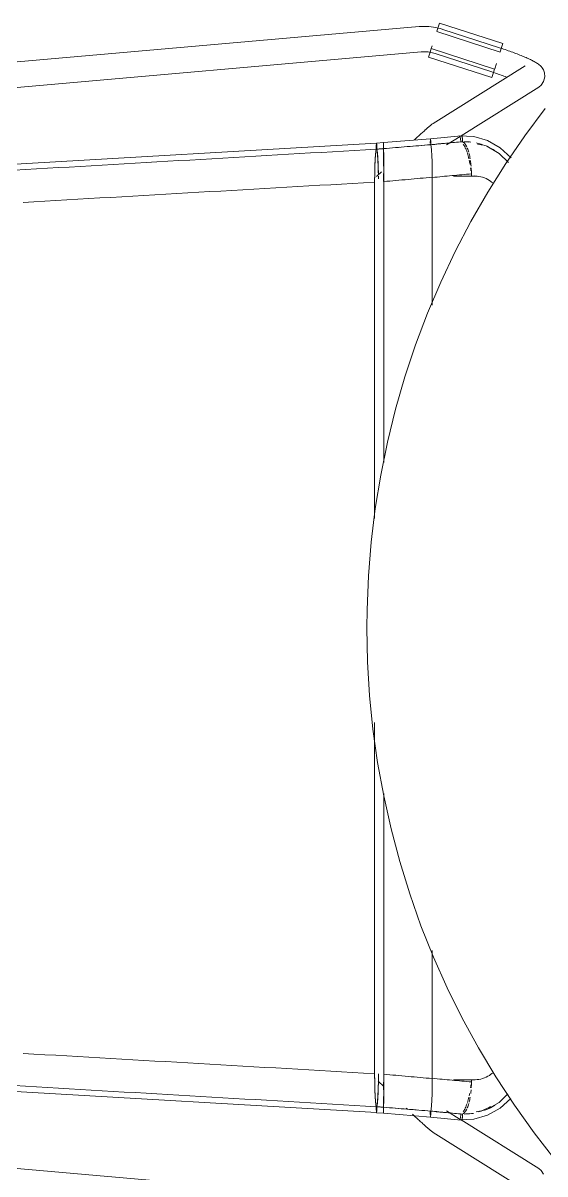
# Model space of a CAD drawing. Header units: millimetres. Extents: x 79795 to 317870, y -36033 to 97293.
# Drawn here: x 158422 to 158669, y 12047 to 12592 of the extents above; entities that cross this region are included whole.
import ezdxf

# ---------------------------------------------------------------- set-up
doc = ezdxf.new("R2010")
doc.units = ezdxf.units.MM
doc.header["$MEASUREMENT"] = 0
doc.layers.add('I-FURN', color=8, linetype='CONTINUOUS', lineweight=9)

msp = doc.modelspace()

# ---------------------------------------------------------------- linework, layer by layer
at = {"layer": 'I-FURN'}
for p, q in [((158609.81, 12590.12), (158166.49, 12551.18)), ((158609.86, 12590.13), (158609.81, 12590.13)), ((158611, 12590.21), (158609.86, 12590.13)), ((158612.14, 12590.23), (158611, 12590.21)), ((158613.28, 12590.22), (158612.14, 12590.23)), ((158614.42, 12590.16), (158613.28, 12590.22)), ((158615.56, 12590.05), (158614.42, 12590.16)), ((158616.69, 12589.9), (158615.56, 12590.05)), ((158617.82, 12589.7), (158616.69, 12589.9)), ((158618.93, 12589.46), (158617.82, 12589.7)), ((158618.19, 12587.8), (158648.19, 12578.11)), ((158618.22, 12587.91), (158618.86, 12589.89)), ((158618.86, 12589.89), (158619.49, 12591.84)), ((158620.04, 12589.17), (158618.93, 12589.46)), ((158619.49, 12591.84), (158649.5, 12582.15)), ((158621.13, 12588.84), (158620.04, 12589.17)), ((158647.94, 12580.13), (158621.13, 12588.84)), ((158186.36, 12540.88), (158610.86, 12578.17)), ((158610.86, 12578.17), (158611.52, 12578.22)), ((158611.52, 12578.22), (158612.18, 12578.23)), ((158612.18, 12578.23), (158612.84, 12578.23)), ((158612.84, 12578.23), (158613.5, 12578.19)), ((158613.5, 12578.19), (158614.16, 12578.13)), ((158614.16, 12578.13), (158614.82, 12578.04)), ((158614.27, 12575.68), (158614.9, 12577.64)), ((158614.82, 12578.04), (158615.47, 12577.93)), ((158614.9, 12577.64), (158615.54, 12579.61)), ((158615.47, 12577.93), (158616.12, 12577.79)), ((158645.59, 12570.04), (158615.58, 12579.73)), ((158615.61, 12579.82), (158615.99, 12580.99)), ((158616.12, 12577.79), (158616.76, 12577.62)), ((158616.76, 12577.62), (158617.39, 12577.43)), ((158617.39, 12577.43), (158617.42, 12577.42)), ((158617.42, 12577.42), (158644.23, 12568.71)), ((158648.4, 12579.98), (158647.94, 12580.13)), ((158648.87, 12580.2), (158648.23, 12578.23)), ((158649.14, 12579.73), (158648.4, 12579.98)), ((158649.5, 12582.15), (158648.87, 12580.2)), ((158649.87, 12579.49), (158649.14, 12579.73)), ((158650.61, 12579.24), (158649.87, 12579.49)), ((158651.33, 12578.99), (158650.61, 12579.24)), ((158652.06, 12578.73), (158651.33, 12578.99)), ((158652.77, 12578.48), (158652.06, 12578.73)), ((158653.48, 12578.23), (158652.77, 12578.48)), ((158654.18, 12577.97), (158653.48, 12578.23)), ((158654.87, 12577.72), (158654.18, 12577.97)), ((158655.54, 12577.46), (158654.87, 12577.72)), ((158656.21, 12577.21), (158655.54, 12577.46)), ((158656.86, 12576.95), (158656.21, 12577.21)), ((158657.5, 12576.7), (158656.86, 12576.95)), ((158614.27, 12575.68), (158644.28, 12565.99)), ((158660.09, 12571.64), (158616.51, 12544.33)), ((158645.62, 12570.13), (158646.42, 12572.61)), ((158658.13, 12576.45), (158657.5, 12576.7)), ((158658.74, 12576.2), (158658.13, 12576.45)), ((158659.34, 12575.96), (158658.74, 12576.2)), ((158659.91, 12575.71), (158659.34, 12575.96)), ((158660.48, 12575.47), (158659.91, 12575.71)), ((158661.02, 12575.23), (158660.48, 12575.47)), ((158661.55, 12574.99), (158661.02, 12575.23)), ((158662.06, 12574.76), (158661.55, 12574.99)), ((158662.55, 12574.52), (158662.06, 12574.76)), ((158663.02, 12574.29), (158662.55, 12574.52)), ((158663.48, 12574.06), (158663.02, 12574.29)), ((158663.92, 12573.83), (158663.48, 12574.06)), ((158664.34, 12573.6), (158663.92, 12573.83)), ((158664.76, 12573.37), (158664.34, 12573.6)), ((158665.16, 12573.14), (158664.76, 12573.37)), ((158665.55, 12572.9), (158665.16, 12573.14)), ((158665.93, 12572.64), (158665.55, 12572.9)), ((158666.32, 12572.36), (158665.93, 12572.64)), ((158666.73, 12572.05), (158666.32, 12572.36)), ((158667.15, 12571.68), (158666.73, 12572.05)), ((158667.62, 12571.22), (158667.15, 12571.68)), ((158644.56, 12568.61), (158644.23, 12568.71)), ((158644.91, 12567.95), (158644.28, 12565.99)), ((158645.25, 12568.38), (158644.56, 12568.61)), ((158645.55, 12569.92), (158644.91, 12567.95)), ((158645.94, 12568.15), (158645.25, 12568.38)), ((158646.63, 12567.92), (158645.94, 12568.15)), ((158647.31, 12567.68), (158646.63, 12567.92)), ((158647.98, 12567.45), (158647.31, 12567.68)), ((158648.65, 12567.21), (158647.98, 12567.45)), ((158649.3, 12566.98), (158648.65, 12567.21)), ((158649.95, 12566.74), (158649.3, 12566.98)), ((158650.59, 12566.51), (158649.95, 12566.74)), ((158651.21, 12566.27), (158650.59, 12566.51)), ((158668.14, 12570.59), (158667.62, 12571.22)), ((158668.7, 12569.68), (158668.14, 12570.59)), ((158669.23, 12568.29), (158668.7, 12569.68)), ((158668.81, 12564.09), (158669.4, 12566.32)), ((158669.4, 12566.32), (158669.23, 12568.29)), ((158629.7, 12538.43), (158666.47, 12561.47)), ((158667.59, 12562.36), (158666.47, 12561.47)), ((158667.59, 12562.36), (158668.81, 12564.09)), ((158669.49, 12551.32), (158659.91, 12538.51)), ((158616.51, 12544.33), (158616.19, 12544.12)), ((158610, 12538.72), (158609.56, 12538.32)), ((158610.42, 12539.12), (158610, 12538.72)), ((158610.84, 12539.5), (158610.42, 12539.12)), ((158611.24, 12539.86), (158610.84, 12539.5)), ((158611.63, 12540.22), (158611.24, 12539.86)), ((158612.01, 12540.56), (158611.63, 12540.22)), ((158612.37, 12540.89), (158612.01, 12540.56)), ((158612.72, 12541.21), (158612.37, 12540.89)), ((158613.06, 12541.51), (158612.72, 12541.21)), ((158613.38, 12541.8), (158613.06, 12541.51)), ((158613.69, 12542.07), (158613.38, 12541.8)), ((158613.99, 12542.33), (158613.69, 12542.07)), ((158614.26, 12542.57), (158613.99, 12542.33)), ((158614.53, 12542.8), (158614.26, 12542.57)), ((158614.78, 12543.01), (158614.53, 12542.8)), ((158615.02, 12543.22), (158614.78, 12543.01)), ((158615.25, 12543.41), (158615.02, 12543.22)), ((158615.48, 12543.59), (158615.25, 12543.41)), ((158615.7, 12543.76), (158615.48, 12543.59)), ((158615.93, 12543.93), (158615.7, 12543.76)), ((158616.19, 12544.12), (158615.93, 12543.93)), ((158589.68, 12534.98), (158257.77, 12515.69)), ((158589.58, 12533.6), (158589.57, 12533.11)), ((158589.59, 12534.05), (158589.58, 12533.6)), ((158589.61, 12534.43), (158589.59, 12534.05)), ((158589.63, 12534.73), (158589.61, 12534.43)), ((158589.66, 12534.91), (158589.63, 12534.73)), ((158589.68, 12534.98), (158589.66, 12534.91)), ((158589.68, 12534.98), (158593.04, 12535.25)), ((158589.71, 12534.91), (158589.68, 12534.98)), ((158589.74, 12534.72), (158589.71, 12534.91)), ((158589.76, 12534.43), (158589.74, 12534.72)), ((158589.78, 12534.04), (158589.76, 12534.43)), ((158589.79, 12533.59), (158589.78, 12534.04)), ((158589.79, 12533.1), (158589.79, 12533.59)), ((158593.03, 12533.86), (158593.04, 12534.32)), ((158593.04, 12534.32), (158593.03, 12533.87)), ((158593.03, 12533.87), (158593.03, 12533.38)), ((158593.03, 12533.37), (158593.03, 12533.86)), ((158593.03, 12533.38), (158593.03, 12532.88)), ((158593.03, 12532.88), (158593.03, 12533.37)), ((158615.24, 12537.08), (158593.04, 12535.25)), ((158593.04, 12535.18), (158593.04, 12535.25)), ((158593.04, 12535.25), (158593.04, 12535.18)), ((158593.04, 12535.19), (158593.04, 12535.25)), ((158593.04, 12535.25), (158593.04, 12535.19)), ((158593.04, 12534.32), (158593.04, 12534.7)), ((158593.04, 12534.7), (158593.04, 12534.32)), ((158593.05, 12535), (158593.05, 12534.7)), ((158593.05, 12534.71), (158593.05, 12535)), ((158593.05, 12534.33), (158593.05, 12534.71)), ((158593.05, 12534.7), (158593.05, 12534.32)), ((158593.05, 12533.87), (158593.05, 12534.33)), ((158593.05, 12534.32), (158593.05, 12533.87)), ((158593.05, 12533.87), (158593.05, 12533.38)), ((158593.05, 12533.38), (158593.05, 12533.87)), ((158593.05, 12533.38), (158593.05, 12532.88)), ((158593.05, 12532.89), (158593.05, 12533.38)), ((158608.2, 12537.05), (158607.73, 12536.61)), ((158608.67, 12537.48), (158608.2, 12537.05)), ((158609.12, 12537.91), (158608.67, 12537.48)), ((158609.56, 12538.32), (158609.12, 12537.91)), ((158615.16, 12536.16), (158615.14, 12535.7)), ((158615.14, 12535.7), (158615.16, 12536.15)), ((158615.14, 12535.7), (158615.14, 12535.21)), ((158615.14, 12535.21), (158615.14, 12535.7)), ((158615.14, 12534.72), (158615.15, 12534.24)), ((158615.15, 12534.24), (158615.14, 12534.71)), ((158615.17, 12536.54), (158615.16, 12536.16)), ((158615.16, 12536.15), (158615.17, 12536.53)), ((158615.19, 12536.83), (158615.17, 12536.54)), ((158615.17, 12536.53), (158615.19, 12536.83)), ((158615.22, 12537.02), (158615.19, 12536.83)), ((158615.19, 12536.83), (158615.22, 12537.01)), ((158615.24, 12537.08), (158615.22, 12537.02)), ((158615.22, 12537.01), (158615.24, 12537.08)), ((158629.73, 12538.5), (158615.24, 12537.08)), ((158615.27, 12537.01), (158615.24, 12537.08)), ((158615.24, 12537.08), (158615.27, 12537.01)), ((158615.29, 12536.82), (158615.27, 12537.01)), ((158615.31, 12536.53), (158615.29, 12536.82)), ((158615.29, 12536.82), (158615.31, 12536.52)), ((158615.33, 12536.14), (158615.31, 12536.53)), ((158615.31, 12536.52), (158615.33, 12536.14)), ((158615.34, 12535.69), (158615.33, 12536.14)), ((158615.33, 12536.14), (158615.34, 12535.69)), ((158615.35, 12535.2), (158615.34, 12535.69)), ((158615.34, 12535.69), (158615.35, 12535.2)), ((158615.34, 12534.7), (158615.35, 12535.2)), ((158615.35, 12535.2), (158615.34, 12534.7)), ((158615.34, 12534.23), (158615.34, 12534.7)), ((158615.34, 12534.7), (158615.34, 12534.23)), ((158615.53, 12533.34), (158615.34, 12534.23)), ((158615.34, 12534.23), (158615.53, 12533.34)), ((158615.71, 12531.6), (158615.53, 12533.34)), ((158615.53, 12533.34), (158615.71, 12531.62)), ((158622.88, 12534.16), (158629.33, 12538.2)), ((158628.84, 12538.38), (158635.75, 12538.1)), ((158635.75, 12538.1), (158642.27, 12536.22)), ((158641.87, 12533.51), (158647.7, 12530.15)), ((158642.27, 12536.22), (158648.28, 12532.83)), ((158659.91, 12538.51), (158650.86, 12525.32)), ((158589.18, 12529.51), (158589.02, 12527)), ((158589.37, 12531.26), (158589.18, 12529.51)), ((158589.58, 12532.14), (158589.37, 12531.26)), ((158589.57, 12533.11), (158589.57, 12532.61)), ((158589.57, 12532.61), (158589.58, 12532.14)), ((158589.78, 12532.14), (158589.79, 12532.61)), ((158589.99, 12531.24), (158589.78, 12532.14)), ((158589.79, 12532.61), (158589.79, 12533.1)), ((158590.18, 12529.48), (158589.99, 12531.24)), ((158590.35, 12526.99), (158590.18, 12529.48)), ((158592.99, 12527.26), (158593.01, 12529.76)), ((158593.01, 12529.76), (158592.99, 12527.26)), ((158593.01, 12529.76), (158593.02, 12531.51)), ((158593.02, 12531.51), (158593.01, 12529.76)), ((158593.04, 12532.41), (158593.03, 12532.88)), ((158593.03, 12532.88), (158593.04, 12532.41)), ((158593.05, 12532.42), (158593.05, 12532.89)), ((158593.05, 12532.88), (158593.05, 12532.41)), ((158593.06, 12531.53), (158593.05, 12532.42)), ((158593.05, 12532.41), (158593.06, 12531.53)), ((158593.06, 12531.53), (158593.08, 12529.78)), ((158593.08, 12529.78), (158593.06, 12531.53)), ((158593.08, 12529.78), (158593.09, 12527.28)), ((158593.09, 12527.28), (158593.08, 12529.78)), ((158615.71, 12531.61), (158615.86, 12529.17)), ((158615.86, 12529.13), (158615.71, 12531.6)), ((158615.97, 12526.03), (158615.86, 12529.13)), ((158615.86, 12529.13), (158615.97, 12526.09)), ((158647.7, 12530.15), (158652.21, 12525.84)), ((158648.28, 12532.83), (158653.43, 12528.09)), ((158588.89, 12523.87), (158588.82, 12520.31)), ((158589.02, 12527), (158588.89, 12523.87)), ((158590.47, 12523.87), (158590.35, 12526.99)), ((158590.55, 12520.32), (158590.47, 12523.87)), ((158592.99, 12524.14), (158592.99, 12527.26)), ((158592.99, 12527.26), (158592.99, 12524.14)), ((158593.1, 12524.15), (158593.09, 12527.28)), ((158593.09, 12527.27), (158593.1, 12524.15)), ((158593.1, 12520.58), (158593.1, 12524.15)), ((158593.1, 12524.14), (158593.1, 12520.58)), ((158616.05, 12522.59), (158615.97, 12526.03)), ((158615.97, 12526.03), (158616.05, 12522.59)), ((158616.05, 12522.5), (158616.07, 12518.85)), ((158616.07, 12518.73), (158616.05, 12522.49)), ((158650.86, 12525.32), (158642.34, 12511.77)), ((158588.82, 12520.31), (158588.79, 12516.53)), ((158591.96, 12521.49), (158589.67, 12519.28)), ((158590.57, 12518.06), (158590.56, 12519.3)), ((158592.98, 12516.8), (158592.98, 12520.58)), ((158592.98, 12520.58), (158592.98, 12516.8)), ((158593.1, 12520.58), (158593.11, 12516.79)), ((158593.11, 12516.79), (158593.1, 12520.58)), ((158616.07, 12458.25), (158616.07, 12518.73)), ((158616.07, 12518.73), (158616.07, 12458.25)), ((158635.87, 12519.44), (158626.11, 12519.44)), ((158634.63, 12520.43), (158634.63, 12519.38)), ((158588.79, 12516.53), (158588.79, 12357.43)), ((158588.79, 12357.43), (158588.79, 12516.53)), ((158593.11, 12516.79), (158593.11, 12383.79)), ((158593.11, 12383.79), (158593.11, 12516.79)), ((158642.34, 12511.77), (158634.37, 12497.9)), ((158634.37, 12497.9), (158626.96, 12483.72)), ((158626.96, 12483.72), (158620.12, 12469.26)), ((158620.12, 12469.26), (158613.86, 12454.53)), ((158613.86, 12454.53), (158608.2, 12439.57)), ((158608.2, 12439.57), (158603.15, 12424.39)), ((158603.15, 12424.39), (158598.7, 12409.02)), ((158598.7, 12409.02), (158594.87, 12393.49)), ((158594.87, 12393.49), (158591.67, 12377.81)), ((158591.67, 12377.81), (158589.1, 12362.02)), ((158589.1, 12362.02), (158587.16, 12346.14)), ((158587.16, 12346.14), (158585.85, 12330.2)), ((158585.85, 12330.2), (158585.19, 12314.21)), ((158585.19, 12314.21), (158585.09, 12305.57)), ((158585.09, 12305.57), (158585.41, 12289.58)), ((158585.41, 12289.58), (158586.37, 12273.61)), ((158586.37, 12273.61), (158587.97, 12257.69)), ((158588.79, 12260.89), (158588.79, 12094.62)), ((158588.79, 12094.62), (158588.79, 12260.89)), ((158587.97, 12257.69), (158590.2, 12241.85)), ((158590.2, 12241.85), (158593.07, 12226.11)), ((158593.07, 12226.11), (158596.56, 12210.49)), ((158593.11, 12227.19), (158593.11, 12094.36)), ((158593.11, 12094.36), (158593.11, 12227.19)), ((158596.56, 12210.49), (158600.67, 12195.03)), ((158600.67, 12195.03), (158605.4, 12179.75)), ((158605.4, 12179.75), (158610.73, 12164.66)), ((158610.73, 12164.66), (158616.67, 12149.81)), ((158616.07, 12092.42), (158616.07, 12152.97)), ((158616.07, 12152.97), (158616.07, 12092.42)), ((158616.67, 12149.81), (158623.19, 12135.2)), ((158623.19, 12135.2), (158630.3, 12120.86)), ((158630.3, 12120.86), (158637.97, 12106.82)), ((158637.97, 12106.82), (158646.19, 12093.1)), ((158589.68, 12076.17), (158257.77, 12095.46)), ((158588.79, 12094.62), (158588.82, 12090.84)), ((158590.55, 12090.83), (158590.58, 12094.51)), ((158593.11, 12094.36), (158593.1, 12090.57)), ((158593.1, 12090.57), (158593.11, 12094.36)), ((158616.05, 12088.65), (158616.07, 12092.42)), ((158616.07, 12092.3), (158616.05, 12088.65)), ((158646.19, 12093.1), (158654.96, 12079.72)), ((158588.82, 12090.84), (158588.89, 12087.27)), ((158588.89, 12087.27), (158589.02, 12084.14)), ((158590.35, 12084.16), (158590.47, 12087.28)), ((158590.43, 12091.13), (158593.1, 12088.56)), ((158590.47, 12087.28), (158590.55, 12090.83)), ((158592.99, 12087.01), (158592.98, 12090.57)), ((158592.98, 12090.57), (158592.99, 12087.01)), ((158593.1, 12087), (158593.09, 12083.87)), ((158593.09, 12083.87), (158593.1, 12087)), ((158593.1, 12090.57), (158593.1, 12087.01)), ((158593.1, 12087), (158593.1, 12090.57)), ((158615.97, 12085.12), (158616.05, 12088.56)), ((158616.05, 12088.56), (158615.97, 12085.05)), ((158626.11, 12091.71), (158635.87, 12091.71)), ((158634.63, 12091.76), (158634.63, 12090.72)), ((158589.02, 12084.14), (158589.18, 12081.64)), ((158589.18, 12081.64), (158589.37, 12079.89)), ((158589.99, 12079.91), (158590.18, 12081.66)), ((158590.18, 12081.66), (158590.35, 12084.16)), ((158593.01, 12081.39), (158592.99, 12083.89)), ((158592.99, 12083.88), (158593.01, 12081.38)), ((158593.02, 12079.64), (158593.01, 12081.39)), ((158593.01, 12081.38), (158593.02, 12079.63)), ((158593.08, 12081.37), (158593.06, 12079.62)), ((158593.06, 12079.62), (158593.08, 12081.37)), ((158593.09, 12083.87), (158593.08, 12081.37)), ((158593.08, 12081.37), (158593.09, 12083.87)), ((158615.71, 12079.54), (158615.86, 12082.02)), ((158615.86, 12081.98), (158615.71, 12079.54)), ((158615.86, 12082.02), (158615.97, 12085.12)), ((158615.97, 12085.05), (158615.86, 12082.02)), ((158647.7, 12081), (158651.92, 12085.03)), ((158648.28, 12078.32), (158653.28, 12082.92)), ((158589.37, 12079.89), (158589.58, 12079)), ((158589.58, 12079), (158589.57, 12078.53)), ((158589.57, 12078.53), (158589.57, 12078.04)), ((158589.57, 12078.04), (158589.58, 12077.55)), ((158589.58, 12077.55), (158589.59, 12077.1)), ((158589.59, 12077.1), (158589.61, 12076.72)), ((158589.61, 12076.72), (158589.63, 12076.42)), ((158589.63, 12076.42), (158589.66, 12076.23)), ((158589.66, 12076.23), (158589.68, 12076.17)), ((158589.68, 12076.17), (158589.71, 12076.24)), ((158589.68, 12076.16), (158593.04, 12075.9)), ((158589.71, 12076.24), (158589.74, 12076.43)), ((158589.74, 12076.43), (158589.76, 12076.72)), ((158589.76, 12076.72), (158589.78, 12077.1)), ((158589.78, 12079.01), (158589.99, 12079.91)), ((158589.79, 12078.54), (158589.78, 12079.01)), ((158589.78, 12077.1), (158589.79, 12077.56)), ((158589.79, 12078.05), (158589.79, 12078.54)), ((158589.79, 12077.56), (158589.79, 12078.05)), ((158593.03, 12078.27), (158593.04, 12078.74)), ((158593.04, 12078.74), (158593.03, 12078.27)), ((158593.03, 12077.77), (158593.03, 12078.27)), ((158593.03, 12078.27), (158593.03, 12077.77)), ((158593.03, 12077.28), (158593.03, 12077.77)), ((158593.03, 12077.77), (158593.03, 12077.28)), ((158593.04, 12076.83), (158593.03, 12077.28)), ((158593.03, 12077.28), (158593.04, 12076.83)), ((158593.04, 12076.45), (158593.04, 12076.83)), ((158593.04, 12076.83), (158593.04, 12076.44)), ((158593.04, 12076.15), (158593.04, 12076.45)), ((158593.04, 12076.44), (158593.04, 12076.15)), ((158593.05, 12076.15), (158593.04, 12075.96)), ((158593.04, 12075.97), (158593.04, 12076.15)), ((158593.04, 12076.15), (158593.04, 12075.96)), ((158593.04, 12075.96), (158593.05, 12076.15)), ((158593.04, 12075.9), (158593.04, 12075.97)), ((158593.04, 12075.96), (158593.04, 12075.9)), ((158593.04, 12075.96), (158593.04, 12075.89)), ((158593.04, 12075.89), (158593.04, 12075.96)), ((158615.24, 12074.07), (158593.04, 12075.89)), ((158593.06, 12079.62), (158593.05, 12078.73)), ((158593.05, 12078.73), (158593.06, 12079.62)), ((158593.05, 12078.73), (158593.05, 12078.26)), ((158593.05, 12078.26), (158593.05, 12078.73)), ((158593.05, 12078.26), (158593.05, 12077.77)), ((158593.05, 12077.76), (158593.05, 12078.26)), ((158593.05, 12077.77), (158593.05, 12077.28)), ((158593.05, 12077.27), (158593.05, 12077.76)), ((158593.05, 12077.28), (158593.05, 12076.83)), ((158593.05, 12076.82), (158593.05, 12077.27)), ((158593.05, 12076.83), (158593.05, 12076.44)), ((158593.05, 12076.44), (158593.05, 12076.82)), ((158593.05, 12076.44), (158593.05, 12076.15)), ((158593.05, 12076.15), (158593.05, 12076.44)), ((158604.29, 12077.8), (158603.78, 12078.28)), ((158615.14, 12076.43), (158615.15, 12076.91)), ((158615.15, 12076.9), (158615.14, 12076.43)), ((158615.14, 12076.43), (158615.14, 12075.93)), ((158615.14, 12075.94), (158615.14, 12076.43)), ((158615.14, 12075.45), (158615.14, 12075.94)), ((158615.14, 12075.93), (158615.14, 12075.44)), ((158615.34, 12076.92), (158615.53, 12077.81)), ((158615.53, 12077.8), (158615.34, 12076.92)), ((158615.34, 12076.45), (158615.34, 12076.92)), ((158615.34, 12076.92), (158615.34, 12076.45)), ((158615.35, 12075.95), (158615.34, 12076.45)), ((158615.34, 12076.45), (158615.35, 12075.95)), ((158615.34, 12075.46), (158615.35, 12075.95)), ((158615.35, 12075.95), (158615.34, 12075.46)), ((158615.53, 12077.81), (158615.71, 12079.54)), ((158615.71, 12079.52), (158615.53, 12077.81)), ((158629.33, 12072.95), (158622.88, 12076.99)), ((158641.87, 12077.63), (158647.7, 12081)), ((158642.27, 12074.93), (158648.28, 12078.32)), ((158654.96, 12079.72), (158664.26, 12066.7)), ((158610.86, 12032.98), (158186.51, 12070.26)), ((158607.26, 12074.98), (158606.77, 12075.44)), ((158607.73, 12074.54), (158607.26, 12074.98)), ((158608.2, 12074.1), (158607.73, 12074.54)), ((158608.67, 12073.66), (158608.2, 12074.1)), ((158609.12, 12073.24), (158608.67, 12073.66)), ((158609.56, 12072.83), (158609.12, 12073.24)), ((158610, 12072.42), (158609.56, 12072.83)), ((158610.42, 12072.03), (158610, 12072.42)), ((158610.84, 12071.65), (158610.42, 12072.03)), ((158611.24, 12071.28), (158610.84, 12071.65)), ((158611.63, 12070.93), (158611.24, 12071.28)), ((158612.01, 12070.58), (158611.63, 12070.93)), ((158612.37, 12070.26), (158612.01, 12070.58)), ((158612.72, 12069.94), (158612.37, 12070.26)), ((158615.16, 12074.99), (158615.14, 12075.45)), ((158615.14, 12075.44), (158615.16, 12074.99)), ((158615.17, 12074.61), (158615.19, 12074.32)), ((158615.19, 12074.32), (158615.17, 12074.61)), ((158615.19, 12074.32), (158615.22, 12074.13)), ((158615.22, 12074.13), (158615.19, 12074.32)), ((158615.22, 12074.13), (158615.24, 12074.07)), ((158615.24, 12074.07), (158615.22, 12074.13)), ((158615.27, 12074.14), (158615.24, 12074.07)), ((158615.24, 12074.07), (158615.27, 12074.13)), ((158629.73, 12072.64), (158615.24, 12074.07)), ((158615.27, 12074.13), (158615.29, 12074.32)), ((158615.29, 12074.32), (158615.31, 12074.62)), ((158615.31, 12074.62), (158615.29, 12074.33)), ((158615.33, 12075.01), (158615.31, 12074.62)), ((158615.31, 12074.62), (158615.33, 12075)), ((158615.33, 12075), (158615.34, 12075.46)), ((158615.34, 12075.46), (158615.33, 12075.01)), ((158628.84, 12072.77), (158635.75, 12073.05)), ((158666.47, 12049.68), (158629.7, 12072.71)), ((158635.75, 12073.05), (158642.27, 12074.93)), ((158613.06, 12069.64), (158612.72, 12069.94)), ((158613.38, 12069.35), (158613.06, 12069.64)), ((158613.69, 12069.08), (158613.38, 12069.35)), ((158613.99, 12068.82), (158613.69, 12069.08)), ((158614.26, 12068.58), (158613.99, 12068.82)), ((158614.53, 12068.35), (158614.26, 12068.58)), ((158614.78, 12068.13), (158614.53, 12068.35)), ((158615.02, 12067.93), (158614.78, 12068.13)), ((158615.25, 12067.74), (158615.02, 12067.93)), ((158615.48, 12067.56), (158615.25, 12067.74)), ((158615.7, 12067.39), (158615.48, 12067.56)), ((158615.93, 12067.22), (158615.7, 12067.39)), ((158616.19, 12067.03), (158615.93, 12067.22)), ((158616.51, 12066.82), (158616.19, 12067.03)), ((158616.51, 12066.82), (158660.09, 12039.51)), ((158664.26, 12066.7), (158674.06, 12054.06)), ((158667.59, 12048.79), (158666.47, 12049.68)), ((158667.59, 12048.79), (158668.81, 12047.06))]:
    msp.add_line(p, q, dxfattribs=at)
for points, knots in [([(158589.58, 12532.15), (158589.58, 12532.37), (158589.57, 12532.86), (158589.57, 12533.49), (158589.58, 12533.95), (158589.6, 12534.37), (158589.63, 12534.82), (158589.66, 12534.98), (158589.68, 12534.98)], [-1, -1, -1, -1, -0.90625, -0.8125, -0.765625, -0.71875, -0.625, -0.501507, -0.501507, -0.501507, -0.501507]), ([(158589.68, 12534.98), (158589.7, 12534.98), (158589.73, 12534.84), (158589.76, 12534.45), (158589.78, 12534.06), (158589.79, 12533.6), (158589.8, 12533.11), (158589.79, 12532.6), (158589.79, 12532.29), (158589.78, 12532.14)], [-0.5, -0.5, -0.5, -0.5, -0.375, -0.3125, -0.25, -0.1875, -0.125, -0.0625, 0, 0, 0, 0]), ([(158629.56, 12535.57), (158629.57, 12535.79), (158629.56, 12536.27), (158629.48, 12537.03), (158629.32, 12537.69), (158629.15, 12538.13), (158629.03, 12538.28), (158628.99, 12538.32)], [-1, -1, -1, -1, -0.90625, -0.8125, -0.71875, -0.625, -0.5625, -0.5625, -0.5625, -0.5625]), ([(158629.88, 12538.45), (158629.91, 12538.44), (158629.95, 12538.39), (158630.03, 12538.29), (158630.13, 12538.09), (158630.23, 12537.77), (158630.31, 12537.38), (158630.34, 12537.02), (158630.36, 12536.65), (158630.35, 12536.2), (158630.32, 12535.85), (158630.29, 12535.67)], [0.5555556, 0.5555556, 0.5555556, 0.5555556, 0.5833333, 0.6180556, 0.6527778, 0.7222222, 0.7916667, 0.8263889, 0.8611111, 0.9305556, 1, 1, 1, 1]), ([(158636.97, 12535.06), (158639.05, 12534.62), (158642.01, 12533.65), (158644.68, 12532.09), (158645.48, 12531.56)], [-0.8210019, -0.8210019, -0.8210019, -0.8210019, -0.6666667, -0.5975811, -0.5975811, -0.5975811, -0.5975811]), ([(158588.79, 12516.53), (158588.79, 12517.8), (158588.81, 12520.35), (158588.89, 12523.95), (158589.01, 12527.12), (158589.23, 12530.48), (158589.44, 12531.87), (158589.58, 12532.15)], [-1, -1, -1, -1, -0.833333, -0.666667, -0.5, -0.333333, 0, 0, 0, 0]), ([(158589.78, 12532.14), (158589.93, 12531.85), (158590.14, 12530.46), (158590.35, 12527.1), (158590.48, 12523.95), (158590.53, 12521.55), (158590.55, 12520.32)], [-1, -1, -1, -1, -0.6666667, -0.5, -0.3333333, -0.1666667, -0.1666667, -0.1666667, -0.1666667]), ([(158634.63, 12519.38), (158637.01, 12519.6), (158640.61, 12518.97), (158643.61, 12517.04), (158644.52, 12516.28)], [0, 0, 0, 0, 0.3333333, 0.5, 0.5, 0.5, 0.5]), ([(158589.58, 12079), (158589.44, 12079.28), (158589.23, 12080.67), (158589.01, 12084.03), (158588.89, 12087.19), (158588.81, 12090.8), (158588.79, 12093.35), (158588.79, 12094.62)], [-1, -1, -1, -1, -0.666667, -0.5, -0.333333, -0.166667, 0, 0, 0, 0]), ([(158590.58, 12094.51), (158590.58, 12092), (158590.52, 12088.23), (158590.35, 12084.04), (158590.14, 12080.69), (158589.93, 12079.3), (158589.78, 12079.01)], [-0.996036, -0.996036, -0.996036, -0.996036, -0.6666667, -0.5, -0.3333333, 0, 0, 0, 0]), ([(158644.52, 12094.87), (158643.61, 12094.11), (158640.61, 12092.18), (158637.01, 12091.55), (158634.63, 12091.76)], [0.5, 0.5, 0.5, 0.5, 0.6666667, 1, 1, 1, 1]), ([(158589.68, 12076.16), (158589.66, 12076.17), (158589.64, 12076.3), (158589.61, 12076.7), (158589.59, 12077.08), (158589.58, 12077.54), (158589.57, 12078.03), (158589.57, 12078.54), (158589.58, 12078.85), (158589.58, 12079)], [-0.498493, -0.498493, -0.498493, -0.498493, -0.375, -0.3125, -0.25, -0.1875, -0.125, -0.0625, 0, 0, 0, 0]), ([(158593.04, 12078.74), (158596.73, 12078.43), (158602.06, 12077.99), (158607.39, 12077.55), (158609.04, 12077.41)], [0, 0, 0, 0, 0.5, 0.7233886, 0.7233886, 0.7233886, 0.7233886]), ([(158645.75, 12079.69), (158644.86, 12079.12), (158642.04, 12077.45), (158638.93, 12076.84), (158636.79, 12076.56)], [0.591443, 0.591443, 0.591443, 0.591443, 0.6666667, 0.8236682, 0.8236682, 0.8236682, 0.8236682]), ([(158637.9, 12076.56), (158639.24, 12076.95), (158641.2, 12077.68), (158643.03, 12078.69), (158643.6, 12079.04)], [0.2297626, 0.2297626, 0.2297626, 0.2297626, 0.3333333, 0.3824546, 0.3824546, 0.3824546, 0.3824546]), ([(158630.29, 12075.48), (158630.31, 12075.34), (158630.34, 12075.05), (158630.36, 12074.63), (158630.35, 12074.26), (158630.32, 12073.96), (158630.29, 12073.7), (158630.24, 12073.44), (158630.18, 12073.22), (158630.11, 12073.03), (158630.01, 12072.83), (158629.93, 12072.73), (158629.88, 12072.69)], [0, 0, 0, 0, 0.0555556, 0.1111111, 0.1666667, 0.1944444, 0.2222222, 0.2777778, 0.3055556, 0.3333333, 0.3888889, 0.4444444, 0.4444444, 0.4444444, 0.4444444])]:
    msp.add_open_spline(points, degree=3, knots=knots, dxfattribs=at)
for points in [[(158593.05, 12532.42), (158596.77, 12532.72), (158604.2, 12533.32), (158611.63, 12533.93), (158615.34, 12534.23)], [(158604.2, 12533.33), (158607.85, 12533.64), (158611.5, 12533.94), (158615.15, 12534.24)], [(158622.23, 12534.95), (158619.89, 12534.71), (158617.52, 12534.48), (158615.15, 12534.24)], [(158630.29, 12535.67), (158627.85, 12535.43), (158622.9, 12534.95), (158617.86, 12534.47), (158615.34, 12534.23)], [(158630.29, 12535.67), (158630.68, 12535.52), (158631.43, 12534.96), (158632.13, 12533.81), (158632.46, 12533.12)], [(158631.6, 12533.08), (158631.29, 12533.72), (158630.97, 12534.12), (158630.65, 12534.45)], [(158633.07, 12535.52), (158632.42, 12535.58), (158631.77, 12535.59), (158631.12, 12535.58)], [(158631.82, 12535.63), (158632.65, 12535.62), (158633.47, 12535.58), (158634.29, 12535.5)], [(158639.69, 12534), (158638.98, 12534.26), (158638.26, 12534.45), (158637.52, 12534.57)], [(158257.59, 12512.82), (158312.82, 12516.04), (158423.42, 12522.48), (158534.18, 12528.92), (158589.58, 12532.14)], [(158593.05, 12532.41), (158592.47, 12532.37), (158591.32, 12532.28), (158590.16, 12532.19), (158589.58, 12532.15)], [(158593.04, 12532.41), (158592.49, 12532.36), (158591.41, 12532.27), (158590.32, 12532.18), (158589.78, 12532.14)], [(158599.36, 12532.93), (158599.77, 12532.97), (158600.18, 12533), (158600.59, 12533.04)], [(158632.57, 12530.66), (158632.3, 12531.47), (158632.01, 12532.28), (158631.72, 12532.84)], [(158632.66, 12532.67), (158632.91, 12532.08), (158633.14, 12531.42), (158633.34, 12530.69)], [(158633.41, 12527.62), (158633.2, 12528.54), (158632.96, 12529.49), (158632.72, 12530.33)], [(158633.53, 12530.02), (158633.71, 12529.28), (158633.87, 12528.47), (158634.02, 12527.64)], [(158633.94, 12524.96), (158633.83, 12525.65), (158633.7, 12526.3), (158633.56, 12526.96)], [(158634.16, 12526.79), (158634.28, 12525.94), (158634.4, 12525.06), (158634.46, 12524.15)], [(158634.39, 12521.84), (158634.34, 12522.32), (158634.27, 12522.79), (158634.21, 12523.26)], [(158634.53, 12523.23), (158634.58, 12522.31), (158634.62, 12521.38), (158634.63, 12520.43)], [(158590.56, 12519.3), (158590.57, 12518.89), (158590.57, 12518.48), (158590.57, 12518.06)], [(158593.11, 12516.79), (158596.94, 12517.13), (158600.77, 12517.48), (158604.6, 12517.82)], [(158604.6, 12517.82), (158608.43, 12518.17), (158612.25, 12518.51), (158616.07, 12518.85)], [(158634.63, 12520.43), (158631.6, 12520.17), (158625.46, 12519.63), (158619.21, 12519.04), (158616.07, 12518.73)], [(158634.63, 12519.38), (158635.28, 12519.44), (158635.94, 12519.46), (158636.6, 12519.43)], [(158422.3, 12506.94), (158477.76, 12510.13), (158533.26, 12513.33), (158588.79, 12516.53)], [(158588.79, 12094.62), (158533.26, 12097.82), (158477.76, 12101.01), (158422.3, 12104.21)], [(158257.59, 12098.32), (158312.82, 12095.1), (158423.42, 12088.66), (158534.18, 12082.22), (158589.58, 12079)], [(158604.6, 12093.33), (158600.77, 12093.67), (158596.94, 12094.01), (158593.11, 12094.36)], [(158616.07, 12092.3), (158612.25, 12092.64), (158608.43, 12092.98), (158604.6, 12093.33)], [(158634.63, 12090.72), (158631.6, 12090.98), (158625.46, 12091.52), (158619.21, 12092.11), (158616.07, 12092.42)], [(158634.21, 12087.88), (158634.28, 12088.35), (158634.33, 12088.83), (158634.38, 12089.3)], [(158634.46, 12087), (158634.41, 12086.39), (158634.34, 12085.79), (158634.27, 12085.2)], [(158634.63, 12090.72), (158634.62, 12089.77), (158634.58, 12088.84), (158634.53, 12087.94)], [(158636.14, 12091.71), (158635.64, 12091.7), (158635.13, 12091.72), (158634.63, 12091.76)], [(158632.71, 12080.93), (158632.96, 12081.74), (158633.19, 12082.61), (158633.41, 12083.53)], [(158634.02, 12083.51), (158633.88, 12082.67), (158633.72, 12081.86), (158633.53, 12081.13)], [(158633.56, 12084.19), (158633.63, 12084.52), (158633.7, 12084.86), (158633.77, 12085.2)], [(158593.05, 12078.73), (158592.47, 12078.78), (158591.32, 12078.87), (158590.16, 12078.96), (158589.58, 12079)], [(158589.78, 12079.01), (158589.8, 12078.42), (158589.8, 12076.91), (158589.72, 12076.17), (158589.68, 12076.16)], [(158593.04, 12078.74), (158592.49, 12078.79), (158591.41, 12078.88), (158590.32, 12078.97), (158589.78, 12079.01)], [(158593.05, 12078.73), (158596.77, 12078.43), (158604.2, 12077.83), (158611.63, 12077.22), (158615.34, 12076.92)], [(158630.29, 12075.48), (158627.85, 12075.72), (158622.9, 12076.2), (158617.86, 12076.68), (158615.34, 12076.92)], [(158622.23, 12076.2), (158619.95, 12076.43), (158617.65, 12076.66), (158615.34, 12076.89)], [(158632.46, 12078.03), (158632.13, 12077.34), (158631.43, 12076.19), (158630.68, 12075.63), (158630.29, 12075.48)], [(158630.65, 12076.49), (158630.97, 12076.9), (158631.29, 12077.42), (158631.6, 12078.06)], [(158631.12, 12075.52), (158632.02, 12075.54), (158632.92, 12075.6), (158633.81, 12075.7)], [(158631.72, 12078.31), (158632.01, 12078.95), (158632.29, 12079.69), (158632.55, 12080.51)], [(158635.57, 12075.83), (158634.34, 12075.63), (158633.08, 12075.6), (158631.82, 12075.59)], [(158633.35, 12080.46), (158633.14, 12079.73), (158632.9, 12079.09), (158632.66, 12078.5)], [(158628.99, 12072.83), (158629.03, 12072.87), (158629.13, 12072.99), (158629.26, 12073.29), (158629.38, 12073.67), (158629.47, 12074.13), (158629.53, 12074.62), (158629.57, 12075.12), (158629.56, 12075.43), (158629.56, 12075.58)]]:
    msp.add_open_spline(points, degree=3, dxfattribs=at)

doc.saveas('drawing.dxf')
